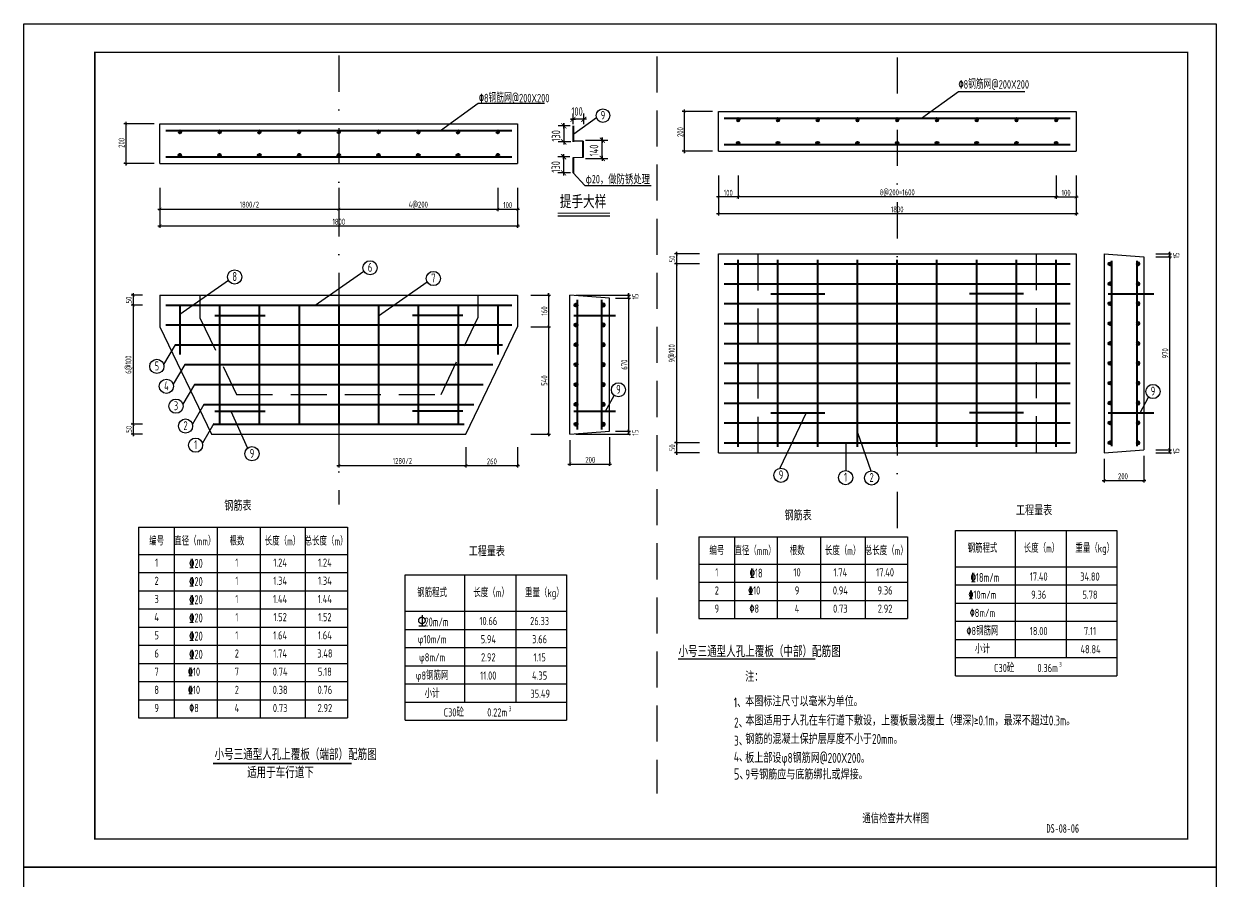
# Model space of a CAD drawing. Extents: x -62 to 831, y 1097 to 1691.
# Drawn here: x -62.2 to 357.8, y 1389.1 to 1691 of the extents above; entities that cross this region are included whole.
import ezdxf
from ezdxf.enums import TextEntityAlignment as Align

# ---------------------------------------------------------------- set-up
doc = ezdxf.new("R2010")
doc.units = 0
doc.linetypes.add('DASHDOT', pattern=[25.4, 12.7, -6.35, 0, -6.35])
doc.linetypes.add('DASHED', pattern=[19.05, 12.7, -6.35])
doc.layers.get('0').update_dxf_attribs({"linetype": 'CONTINUOUS'})
for name, color, linetype in [('TK', 7, 'CONTINUOUS'), ('尺寸标注', 3, 'CONTINUOUS'), ('文字', 3, 'CONTINUOUS'), ('标注', 6, 'CONTINUOUS'), ('标注引线', 3, 'CONTINUOUS'), ('表格', 3, 'CONTINUOUS'), ('轮廓线', 1, 'CONTINUOUS')]:
    doc.layers.add(name, color=color, linetype=linetype)
doc.layers.add('钢筋', color=5, linetype='CONTINUOUS', lineweight=40)
doc.styles.add('HZTXT', font='仿宋_GB2312_0.ttf', dxfattribs={"width": 0.75, "height": 3})
doc.styles.add('JT-TK', font='simfang.ttf', dxfattribs={"width": 0.7, "height": 3})
doc.styles.get("Standard").update_dxf_attribs({"font": 'tssdeng.shx', "width": 0.7, "bigfont": 'tssdchn.shx'})

# ---------------------------------------------------------------- blocks, each defined once
blk = doc.blocks.new('A$C5D0C13F2')
at = {"layer": '钢筋'}
h = blk.add_hatch(color=256, dxfattribs=at)
edge = h.paths.add_edge_path()
edge.add_arc((1.13, 1.13), 1.13, 0, 360)
blk.add_circle((1.13, 1.13), 1.13, dxfattribs=at)
blk = doc.blocks.new('_ARCHTICK')
at = {"color": 0, "linetype": 'ByBlock', "const_width": 0.15}
blk.add_lwpolyline([(-0.5, -0.5), (0.5, 0.5)], dxfattribs=at)
blk = doc.blocks.new('_DIMX')
blk.add_line((-150, 0), (150, 0))
at = {"const_width": 50}
blk.add_lwpolyline([(-150.36, -150.36), (150.36, 150.36)], dxfattribs=at)

msp = doc.modelspace()

# ---------------------------------------------------------------- linework, layer by layer
at = {"linetype": 'DASHDOT'}
for p, q in [((48.789, 1679.758), (48.789, 1521.759)), ((245.482, 1679.117), (245.482, 1508.068))]:
    msp.add_line(p, q, dxfattribs=at)
at = {"layer": 'TK', "linetype": 'Continuous'}
for p, q in [((-62.162, 1690.953), (357.838, 1690.953)), ((-62.162, 1393.953), (-62.162, 1690.953)), ((357.838, 1690.953), (357.838, 1393.953)), ((357.838, 1393.953), (-62.162, 1393.953)), ((-62.162, 1393.953), (357.838, 1393.953)), ((-62.162, 1096.953), (-62.162, 1393.953)), ((357.838, 1393.953), (-62.162, 1393.953)), ((357.838, 1393.953), (357.838, 1096.953))]:
    msp.add_line(p, q, dxfattribs=at)
at = {"layer": 'TK', "linetype": 'Continuous', "const_width": 0.5}
msp.add_lwpolyline([(-37.162, 1403.953), (-37.162, 1680.953), (347.838, 1680.953), (347.838, 1403.953), (-37.162, 1403.953)], dxfattribs=at)
at = {"layer": '尺寸标注', "linetype": 'DASHED'}
for p, q in [((160.786, 1679.502), (160.786, 1419.953)), ((78.113, 1482.692), (78.113, 1479.044)), ((76.98, 1478.981), (79.182, 1478.981))]:
    msp.add_line(p, q, dxfattribs=at)
at = {"layer": '尺寸标注'}
for p, q in [((131.297, 1655.584), (131.297, 1659.338)), ((135.084, 1655.584), (135.084, 1659.338)), ((180.382, 1660.08), (169.737, 1660.08)), ((170.437, 1660.78), (170.437, 1645.38)), ((-16.311, 1655.762), (-26.956, 1655.762)), ((-26.256, 1656.462), (-26.256, 1641.062)), ((130.296, 1655.054), (126.031, 1655.054)), ((128.031, 1654.154), (128.031, 1655.954)), ((128.031, 1655.048), (128.031, 1649.388)), ((130.397, 1657.338), (132.197, 1657.338)), ((135.084, 1657.338), (131.297, 1657.338)), ((135.984, 1657.338), (134.184, 1657.338)), ((141.605, 1649.099), (141.605, 1650.899)), ((130.497, 1649.382), (126.031, 1649.382)), ((128.031, 1650.282), (128.031, 1648.482)), ((135.688, 1649.999), (143.605, 1649.999)), ((141.605, 1643.572), (141.605, 1649.993)), ((130.218, 1644.154), (125.954, 1644.154)), ((127.954, 1643.254), (127.954, 1645.054)), ((127.954, 1644.148), (127.954, 1638.487)), ((135.688, 1643.566), (143.605, 1643.566)), ((141.605, 1644.466), (141.605, 1642.666)), ((180.382, 1646.08), (169.737, 1646.08)), ((-16.311, 1641.762), (-26.956, 1641.762)), ((130.42, 1638.481), (125.954, 1638.481)), ((127.954, 1639.381), (127.954, 1637.581)), ((182.482, 1637.555), (182.482, 1629.285)), ((182.482, 1637.555), (182.482, 1623.418)), ((189.482, 1637.555), (189.482, 1629.285)), ((189.482, 1637.555), (189.482, 1629.285)), ((301.482, 1637.555), (301.482, 1629.285)), ((308.482, 1637.555), (308.482, 1623.418)), ((308.482, 1637.555), (308.482, 1629.285)), ((-14.211, 1633.237), (-14.211, 1624.967)), ((-14.211, 1633.237), (-14.211, 1619.1)), ((48.789, 1633.237), (48.789, 1624.967)), ((104.789, 1633.237), (104.789, 1624.967)), ((111.789, 1633.237), (111.789, 1619.1)), ((111.789, 1633.237), (111.789, 1624.967)), ((190.182, 1629.985), (181.782, 1629.985)), ((302.182, 1629.985), (188.782, 1629.985)), ((300.782, 1629.985), (309.182, 1629.985)), ((-14.911, 1625.667), (49.489, 1625.667)), ((48.089, 1625.667), (105.489, 1625.667)), ((104.089, 1625.667), (112.489, 1625.667)), ((181.782, 1624.118), (309.182, 1624.118)), ((-14.911, 1619.8), (112.489, 1619.8)), ((175.813, 1609.928), (166.996, 1609.928)), ((167.696, 1610.628), (167.696, 1605.728)), ((336.581, 1609.928), (342.107, 1609.928)), ((336.581, 1608.878), (342.107, 1608.878)), ((341.407, 1610.628), (341.407, 1608.878)), ((341.407, 1609.578), (341.407, 1540.278)), ((175.813, 1606.428), (166.996, 1606.428)), ((167.696, 1607.128), (167.696, 1542.728)), ((-23.68, 1596.152), (-23.68, 1591.252)), ((122.663, 1596.152), (122.663, 1583.552)), ((150.866, 1596.152), (150.866, 1594.402)), ((-20.333, 1595.452), (-24.38, 1595.452)), ((-20.333, 1591.952), (-24.38, 1591.952)), ((-23.68, 1592.652), (-23.68, 1549.252)), ((116.46, 1595.452), (123.363, 1595.452)), ((132.244, 1595.452), (151.566, 1595.452)), ((146.244, 1594.402), (151.566, 1594.402)), ((150.866, 1595.102), (150.866, 1546.802)), ((116.46, 1584.252), (123.363, 1584.252)), ((116.46, 1584.252), (123.363, 1584.252)), ((122.663, 1584.952), (122.663, 1545.752)), ((-20.333, 1549.952), (-24.38, 1549.952)), ((-23.68, 1550.652), (-23.68, 1545.752)), ((-20.333, 1546.452), (-24.38, 1546.452)), ((116.46, 1546.452), (123.363, 1546.452)), ((132.244, 1546.452), (151.566, 1546.452)), ((146.244, 1547.502), (151.566, 1547.502)), ((150.866, 1548.202), (150.866, 1546.452)), ((48.789, 1541.94), (48.789, 1534.694)), ((93.589, 1541.94), (93.589, 1534.694)), ((93.589, 1541.94), (93.589, 1534.694)), ((111.789, 1541.94), (111.789, 1534.694)), ((130.144, 1544.352), (130.144, 1535.263)), ((144.144, 1545.402), (144.144, 1535.263)), ((175.813, 1543.428), (166.996, 1543.428)), ((167.696, 1544.128), (167.696, 1539.228)), ((341.407, 1541.678), (341.407, 1539.928)), ((175.813, 1539.928), (166.996, 1539.928)), ((318.411, 1537.828), (318.411, 1529.465)), ((332.411, 1538.878), (332.411, 1529.465)), ((336.581, 1540.978), (342.107, 1540.978)), ((336.581, 1539.928), (342.107, 1539.928)), ((48.089, 1535.394), (94.289, 1535.394)), ((92.889, 1535.394), (112.489, 1535.394)), ((129.444, 1535.963), (144.844, 1535.963)), ((317.711, 1530.165), (333.111, 1530.165))]:
    msp.add_line(p, q, dxfattribs=at)
at = {"layer": '尺寸标注', "const_width": 0.5}
for points in [[(168.32, 1467.334), (216.598, 1467.334)], [(4.52, 1430.514), (53.35, 1430.514)]]:
    msp.add_lwpolyline(points, dxfattribs=at)
at = {"layer": '尺寸标注', "linetype": 'DASHED'}
msp.add_circle((78.05, 1480.868), 1.134, dxfattribs=at)
at = {"layer": '标注'}
for p, q in [((254.078, 1657.741), (267.08, 1667.097)), ((267.08, 1667.097), (290.437, 1667.097)), ((84.644, 1653.423), (97.93, 1662.984)), ((97.93, 1662.984), (121.287, 1662.984)), ((131.583, 1652.245), (139.546, 1657.975)), ((-7.211, 1588.724), (9.883, 1600.676)), ((40.481, 1591.952), (57.574, 1603.904)), ((62.789, 1588.192), (79.883, 1600.144)), ((-8.847, 1577.952), (-12.909, 1571.031)), ((-5.476, 1570.952), (-9.538, 1564.031)), ((-2.106, 1563.952), (-6.168, 1557.031)), ((142.742, 1554.621), (145.769, 1560.121)), ((331.024, 1554.021), (334.051, 1559.521)), ((1.265, 1556.952), (-2.798, 1550.031)), ((10.744, 1554.621), (16.676, 1541.563)), ((213.427, 1554.021), (204.128, 1534.457)), ((4.791, 1550.219), (0.729, 1543.297)), ((231.482, 1547.069), (236.233, 1533.548)), ((227.332, 1543.428), (227.332, 1533.672))]:
    msp.add_line(p, q, dxfattribs=at)
for centre, radius in [((141.827, 1658.654), 2.38), ((59.791, 1605.059), 2.499), ((12.099, 1601.831), 2.499), ((82.099, 1601.299), 2.499), ((-15.308, 1570.329), 2.499), ((-11.937, 1563.329), 2.499), ((147.295, 1562.101), 2.499), ((335.577, 1561.501), 2.499), ((-8.567, 1556.329), 2.499), ((-5.197, 1549.329), 2.499), ((-1.67, 1542.596), 2.499), ((18.203, 1539.584), 2.499), ((204.547, 1531.993), 2.499), ((227.3, 1531.173), 2.499), ((236.462, 1531.059), 2.499)]:
    msp.add_circle(centre, radius, dxfattribs=at)
at = {"layer": '标注引线'}
for p, q in [((135.404, 1634.083), (131.283, 1638.475)), ((135.404, 1634.083), (158.822, 1634.083)), ((144.289, 1623.274), (125.903, 1623.274))]:
    msp.add_line(p, q, dxfattribs=at)
at = {"layer": '标注引线', "const_width": 0.4}
msp.add_lwpolyline([(144.289, 1624.274), (125.903, 1624.274)], dxfattribs=at)
at = {"layer": '表格'}
for p, q in [((-21.753, 1513.739), (-21.753, 1446.539)), ((-21.753, 1513.739), (51.806, 1513.739)), ((-9.184, 1513.739), (-9.184, 1446.539)), ((5.892, 1513.739), (5.892, 1446.539)), ((21.142, 1513.739), (21.142, 1446.539)), ((36.898, 1513.739), (36.898, 1446.539)), ((51.806, 1513.739), (51.806, 1446.539)), ((266.059, 1461.396), (266.059, 1512.596)), ((266.059, 1512.596), (322.885, 1512.596)), ((286.984, 1512.596), (286.984, 1467.796)), ((305.048, 1512.596), (305.048, 1467.796)), ((322.885, 1512.596), (322.885, 1461.396)), ((175.584, 1510.328), (249.142, 1510.328)), ((175.584, 1510.328), (175.584, 1481.528)), ((188.153, 1510.328), (188.153, 1481.528)), ((203.228, 1510.328), (203.228, 1481.528)), ((218.478, 1510.328), (218.478, 1481.528)), ((234.234, 1510.328), (234.234, 1481.528)), ((249.142, 1510.328), (249.142, 1481.528)), ((-21.753, 1504.139), (51.806, 1504.139)), ((175.584, 1500.728), (249.142, 1500.728)), ((266.059, 1499.796), (322.885, 1499.796)), ((-21.753, 1497.739), (51.806, 1497.739)), ((72.186, 1445.732), (72.186, 1496.932)), ((72.186, 1496.932), (129.012, 1496.932)), ((93.111, 1496.932), (93.111, 1452.132)), ((111.175, 1496.932), (111.175, 1452.132)), ((129.012, 1496.932), (129.012, 1445.732)), ((-21.753, 1491.339), (51.806, 1491.339)), ((175.584, 1494.328), (249.142, 1494.328)), ((266.059, 1493.396), (322.885, 1493.396)), ((175.584, 1487.928), (249.142, 1487.928)), ((266.059, 1486.996), (322.885, 1486.996)), ((-21.753, 1484.939), (51.806, 1484.939)), ((72.186, 1484.132), (129.012, 1484.132)), ((-21.753, 1478.539), (51.806, 1478.539)), ((175.584, 1481.528), (249.142, 1481.528)), ((266.059, 1480.596), (322.885, 1480.596)), ((72.186, 1477.732), (129.012, 1477.732)), ((-21.753, 1472.139), (51.806, 1472.139)), ((72.186, 1471.332), (129.012, 1471.332)), ((266.059, 1474.196), (322.885, 1474.196)), ((266.059, 1467.796), (322.885, 1467.796)), ((-21.753, 1465.739), (51.806, 1465.739)), ((72.186, 1464.932), (129.012, 1464.932)), ((-21.753, 1459.339), (51.806, 1459.339)), ((72.186, 1458.532), (129.012, 1458.532)), ((266.059, 1461.396), (322.885, 1461.396)), ((-21.753, 1452.939), (51.806, 1452.939)), ((72.186, 1452.132), (129.012, 1452.132)), ((-21.753, 1446.539), (51.806, 1446.539)), ((72.186, 1445.732), (129.012, 1445.732))]:
    msp.add_line(p, q, dxfattribs=at)
at = {"layer": '轮廓线'}
for p, q in [((182.482, 1660.08), (308.482, 1660.08)), ((182.482, 1646.08), (182.482, 1660.08)), ((308.482, 1660.08), (308.482, 1646.08)), ((-14.211, 1655.762), (111.789, 1655.762)), ((-14.211, 1641.762), (-14.211, 1655.762)), ((111.789, 1655.762), (111.789, 1641.762)), ((182.482, 1646.08), (308.482, 1646.08)), ((-14.211, 1641.762), (111.789, 1641.762)), ((182.482, 1609.928), (308.482, 1609.928)), ((182.482, 1539.928), (182.482, 1609.928)), ((308.482, 1609.928), (308.482, 1539.928)), ((318.411, 1609.928), (318.411, 1539.928)), ((318.411, 1609.928), (332.411, 1608.878)), ((332.411, 1608.878), (332.411, 1540.978)), ((-14.211, 1595.452), (111.789, 1595.452)), ((-14.211, 1595.452), (-14.211, 1584.252)), ((111.789, 1595.452), (111.789, 1584.252)), ((130.144, 1546.452), (130.144, 1595.452)), ((144.144, 1594.402), (130.144, 1595.452)), ((144.144, 1547.502), (144.144, 1594.402)), ((-14.211, 1584.252), (3.989, 1546.452)), ((93.589, 1546.452), (111.789, 1584.252)), ((3.989, 1546.452), (93.589, 1546.452)), ((130.144, 1546.452), (144.144, 1547.502)), ((182.482, 1539.928), (308.482, 1539.928)), ((318.411, 1539.928), (332.411, 1540.978))]:
    msp.add_line(p, q, dxfattribs=at)
at = {"layer": '轮廓线', "linetype": 'DASHED'}
for p, q in [((196.482, 1539.928), (196.482, 1609.928)), ((294.482, 1609.928), (294.482, 1539.928)), ((-0.211, 1595.452), (-0.211, 1587.447)), ((97.789, 1595.452), (97.789, 1587.447)), ((-0.211, 1587.447), (12.787, 1560.452)), ((84.792, 1560.452), (97.789, 1587.447)), ((12.787, 1560.452), (84.792, 1560.452))]:
    msp.add_line(p, q, dxfattribs=at)
at = {"layer": '钢筋'}
for p, q in [((184.582, 1657.741), (306.382, 1657.741)), ((-12.111, 1653.423), (109.689, 1653.423)), ((184.582, 1648.418), (306.382, 1648.418)), ((-12.111, 1644.1), (109.689, 1644.1)), ((184.582, 1606.428), (306.382, 1606.428)), ((189.482, 1542.028), (189.482, 1607.828)), ((203.482, 1542.028), (203.482, 1607.828)), ((217.482, 1542.028), (217.482, 1607.828)), ((231.482, 1542.028), (231.482, 1607.828)), ((245.482, 1542.028), (245.482, 1607.828)), ((259.482, 1542.028), (259.482, 1607.828)), ((273.482, 1542.028), (273.482, 1607.828)), ((287.482, 1542.028), (287.482, 1607.828)), ((301.482, 1542.028), (301.482, 1607.828)), ((320.941, 1607.565), (320.941, 1542.291)), ((329.882, 1607.565), (329.882, 1542.291)), ((184.582, 1599.428), (306.382, 1599.428)), ((-12.111, 1591.952), (109.689, 1591.952)), ((-7.211, 1591.952), (-7.211, 1574.554)), ((6.789, 1591.952), (6.789, 1549.952)), ((20.789, 1591.952), (20.789, 1549.952)), ((34.789, 1591.952), (34.789, 1549.952)), ((48.789, 1591.952), (48.789, 1549.952)), ((62.789, 1591.952), (62.789, 1549.952)), ((76.789, 1591.952), (76.789, 1549.952)), ((90.789, 1591.952), (90.789, 1549.952)), ((104.789, 1591.952), (104.789, 1574.554)), ((132.861, 1548.131), (132.861, 1593.773)), ((141.427, 1548.131), (141.427, 1593.773)), ((184.582, 1592.428), (306.382, 1592.428)), ((200.997, 1595.835), (219.956, 1595.835)), ((289.968, 1595.835), (271.009, 1595.835)), ((319.811, 1595.835), (335.911, 1595.835)), ((5.098, 1588.266), (22.802, 1588.266)), ((92.481, 1588.266), (74.776, 1588.266)), ((131.544, 1588.266), (146.244, 1588.266)), ((-12.111, 1584.952), (109.689, 1584.952)), ((184.582, 1585.428), (306.382, 1585.428)), ((-8.847, 1577.952), (106.425, 1577.952)), ((184.582, 1578.428), (306.382, 1578.428)), ((-5.476, 1570.952), (103.055, 1570.952)), ((184.582, 1571.428), (306.382, 1571.428)), ((-2.106, 1563.952), (99.685, 1563.952)), ((184.582, 1564.428), (306.382, 1564.428)), ((1.265, 1556.952), (96.314, 1556.952)), ((5.098, 1554.621), (22.802, 1554.621)), ((92.481, 1554.621), (74.776, 1554.621)), ((131.544, 1554.621), (146.244, 1554.621)), ((184.582, 1557.428), (306.382, 1557.428)), ((200.997, 1554.021), (219.956, 1554.021)), ((289.968, 1554.021), (271.009, 1554.021)), ((319.811, 1554.021), (335.911, 1554.021)), ((4.635, 1549.952), (92.944, 1549.952)), ((184.582, 1550.428), (306.382, 1550.428)), ((184.582, 1543.428), (306.382, 1543.428))]:
    msp.add_line(p, q, dxfattribs=at)
at = {"layer": '钢筋', "const_width": 0.4}
for points in [[(131.283, 1649.382), (131.283, 1655.085)], [(131.583, 1649.393), (131.583, 1655.097)], [(134.646, 1649.701), (131.283, 1649.701)], [(134.946, 1649.713), (131.583, 1649.713)], [(134.646, 1643.86), (134.646, 1649.701)], [(134.946, 1643.872), (134.946, 1649.713)], [(131.205, 1638.481), (131.205, 1643.86)], [(131.205, 1643.86), (134.646, 1643.86)], [(131.505, 1638.467), (131.505, 1643.872)], [(131.505, 1643.872), (134.946, 1643.872)]]:
    msp.add_lwpolyline(points, dxfattribs=at)

# ---------------------------------------------------------------- block references
at = {"layer": '尺寸标注'}
for name, p, xscale, yscale, zscale, rotation in [('_ARCHTICK', (170.437, 1660.08), 1.05, 1.05, 1.05, 90), ('_ARCHTICK', (-26.256, 1655.762), 1.05, 1.05, 1.05, 90), ('_DIMX', (128.037, 1655.048), 0.005999999993946403, 0.005999999993946403, 0.005999999993946403, 270), ('_DIMX', (131.297, 1657.338), 0.005999999993946403, 0.005999999993946403, 0.005999999993946403, 180), ('_DIMX', (135.084, 1657.338), 0.005999999993946403, 0.005999999993946403, 0.005999999993946403, 180), ('_DIMX', (141.611, 1649.993), 0.005999999993946403, 0.005999999993946403, 0.005999999993946403, 270), ('_DIMX', (128.037, 1649.382), 0.005999999993946403, 0.005999999993946403, 0.005999999993946403, 270), ('_ARCHTICK', (170.437, 1646.08), 1.05, 1.05, 1.05, 270), ('_ARCHTICK', (-26.256, 1641.762), 1.05, 1.05, 1.05, 270), ('_DIMX', (127.96, 1644.148), 0.005999999993946403, 0.005999999993946403, 0.005999999993946403, 270), ('_DIMX', (141.611, 1643.566), 0.005999999993946403, 0.005999999993946403, 0.005999999993946403, 270), ('_DIMX', (127.96, 1638.487), 0.005999999993946403, 0.005999999993946403, 0.005999999993946403, 270), ('_ARCHTICK', (182.482, 1629.985), 1.05, 1.05, 1.05, 180), ('_ARCHTICK', (189.482, 1629.985), 1.05, 1.05, 1.05, 180), ('_ARCHTICK', (301.482, 1629.985), 1.05, 1.05, 1.05, 180), ('_ARCHTICK', (-14.211, 1625.667), 1.05, 1.05, 1.05, 180), ('_ARCHTICK', (48.789, 1625.667), 1.05, 1.05, 1.05, 180), ('_ARCHTICK', (104.789, 1625.667), 1.05, 1.05, 1.05, 180), ('_ARCHTICK', (182.482, 1624.118), 1.05, 1.05, 1.05, 180), ('_ARCHTICK', (-14.211, 1619.8), 1.05, 1.05, 1.05, 180), ('_ARCHTICK', (167.696, 1609.928), 1.050000000000001, 1.050000000000001, 1.050000000000001, 90), ('_ARCHTICK', (341.407, 1609.928), 1.050000000000001, 1.050000000000001, 1.050000000000001, 90), ('_ARCHTICK', (341.407, 1608.878), 1.050000000000001, 1.050000000000001, 1.050000000000001, 90), ('_ARCHTICK', (341.407, 1608.878), 1.05, 1.05, 1.05, 270), ('_ARCHTICK', (167.696, 1606.428), 1.050000000000001, 1.050000000000001, 1.050000000000001, 90), ('_ARCHTICK', (167.696, 1606.428), 1.05, 1.05, 1.05, 270), ('_ARCHTICK', (-23.68, 1595.452), 1.05, 1.05, 1.05, 90), ('_ARCHTICK', (122.663, 1595.452), 1.05, 1.05, 1.05, 90), ('_ARCHTICK', (150.866, 1595.452), 1.05, 1.05, 1.05, 90), ('_ARCHTICK', (-23.68, 1591.952), 1.05, 1.05, 1.05, 270), ('_ARCHTICK', (-23.68, 1591.952), 1.05, 1.05, 1.05, 90), ('_ARCHTICK', (150.866, 1594.402), 1.05, 1.05, 1.05, 90), ('_ARCHTICK', (150.866, 1594.402), 1.05, 1.05, 1.05, 270), ('_ARCHTICK', (122.663, 1584.252), 1.05, 1.05, 1.05, 270), ('_ARCHTICK', (122.663, 1584.252), 1.05, 1.05, 1.05, 90), ('_ARCHTICK', (-23.68, 1549.952), 1.05, 1.05, 1.05, 270), ('_ARCHTICK', (-23.68, 1549.952), 1.05, 1.05, 1.05, 90), ('_ARCHTICK', (-23.68, 1546.452), 1.05, 1.05, 1.05, 270), ('_ARCHTICK', (122.663, 1546.452), 1.05, 1.05, 1.05, 270), ('_ARCHTICK', (150.866, 1547.502), 1.05, 1.05, 1.05, 270), ('_ARCHTICK', (150.866, 1547.502), 1.05, 1.05, 1.05, 90), ('_ARCHTICK', (150.866, 1546.452), 1.05, 1.05, 1.05, 270), ('_ARCHTICK', (167.696, 1543.428), 1.05, 1.05, 1.05, 270), ('_ARCHTICK', (167.696, 1543.428), 1.050000000000001, 1.050000000000001, 1.050000000000001, 90), ('_ARCHTICK', (341.407, 1540.978), 1.05, 1.05, 1.05, 270), ('_ARCHTICK', (341.407, 1540.978), 1.050000000000001, 1.050000000000001, 1.050000000000001, 90), ('_ARCHTICK', (167.696, 1539.928), 1.05, 1.05, 1.05, 270), ('_ARCHTICK', (341.407, 1539.928), 1.05, 1.05, 1.05, 270), ('_ARCHTICK', (48.789, 1535.394), 1.05, 1.05, 1.05, 180), ('_ARCHTICK', (93.589, 1535.394), 1.05, 1.05, 1.05, 180), ('_ARCHTICK', (130.144, 1535.963), 1.05, 1.05, 1.05, 180), ('_ARCHTICK', (318.411, 1530.165), 1.05, 1.05, 1.05, 180)]:
    msp.add_blockref(name, p, dxfattribs=dict(at, xscale=xscale, yscale=yscale, zscale=zscale, rotation=rotation))
at = {"layer": '尺寸标注', "xscale": 1.05, "yscale": 1.05, "zscale": 1.05}
for p in [(189.482, 1629.985), (301.482, 1629.985), (308.482, 1629.985), (48.789, 1625.667), (104.789, 1625.667), (111.789, 1625.667), (308.482, 1624.118), (111.789, 1619.8), (93.589, 1535.394), (111.789, 1535.394), (144.144, 1535.963), (332.411, 1530.165)]:
    msp.add_blockref('_ARCHTICK', p, dxfattribs=at)
at = {"layer": '表格', "xscale": -0.4666666666666666, "yscale": 0.466666666666697, "zscale": 0.4666666666666666, "rotation": 180}
for p in [(188.956, 1657.752), (202.956, 1657.752), (216.956, 1657.752), (230.956, 1657.752), (244.956, 1657.752), (258.956, 1657.752), (272.956, 1657.752), (286.956, 1657.752), (300.956, 1657.752), (-7.736, 1653.434), (6.264, 1653.434), (20.264, 1653.434), (34.264, 1653.434), (48.264, 1653.434), (62.264, 1653.434), (76.264, 1653.434), (90.264, 1653.434), (104.264, 1653.434)]:
    msp.add_blockref('A$C5D0C13F2', p, dxfattribs=at)
at = {"layer": '表格', "zscale": 0.4666666666666666}
for p, xscale, yscale in [((188.956, 1648.408), 0.4666666666666666, 0.4666666666666666), ((202.956, 1648.408), 0.4666666666666666, 0.4666666666666666), ((216.956, 1648.408), 0.4666666666666666, 0.4666666666666666), ((230.956, 1648.408), 0.4666666666666666, 0.4666666666666666), ((244.956, 1648.408), 0.4666666666666666, 0.4666666666666666), ((258.956, 1648.408), 0.4666666666666666, 0.4666666666666666), ((272.956, 1648.408), 0.4666666666666666, 0.4666666666666666), ((286.956, 1648.408), 0.4666666666666666, 0.4666666666666666), ((300.956, 1648.408), 0.4666666666666666, 0.4666666666666666), ((-7.736, 1644.09), 0.4666666666666666, 0.4666666666666666), ((6.264, 1644.09), 0.4666666666666666, 0.4666666666666666), ((20.264, 1644.09), 0.4666666666666666, 0.4666666666666666), ((34.264, 1644.09), 0.4666666666666666, 0.4666666666666666), ((48.264, 1644.09), 0.4666666666666666, 0.4666666666666666), ((62.264, 1644.09), 0.4666666666666666, 0.4666666666666666), ((76.264, 1644.09), 0.4666666666666666, 0.4666666666666666), ((90.264, 1644.09), 0.4666666666666666, 0.4666666666666666), ((104.264, 1644.09), 0.4666666666666666, 0.4666666666666666), ((319.937, 1605.902), 0.4666666666666666, 0.4666666666666666), ((330.885, 1605.902), -0.466666666666697, 0.4666666666666668), ((319.937, 1598.902), 0.4666666666666666, 0.4666666666666666), ((330.885, 1598.902), -0.466666666666697, 0.4666666666666668), ((131.798, 1591.426), 0.4666666666666666, 0.4666666666666666), ((142.49, 1591.426), -0.4666666666666401, 0.4666666666666666), ((319.937, 1591.902), 0.4666666666666666, 0.4666666666666666), ((330.885, 1591.902), -0.466666666666697, 0.4666666666666668), ((131.798, 1584.426), 0.4666666666666666, 0.4666666666666666), ((142.49, 1584.426), -0.4666666666666401, 0.4666666666666666), ((319.937, 1584.902), 0.4666666666666666, 0.4666666666666666), ((330.885, 1584.902), -0.466666666666697, 0.4666666666666668), ((131.798, 1577.426), 0.4666666666666666, 0.4666666666666666), ((142.49, 1577.426), -0.4666666666666401, 0.4666666666666666), ((319.937, 1577.902), 0.4666666666666666, 0.4666666666666666), ((330.885, 1577.902), -0.466666666666697, 0.4666666666666668), ((131.798, 1570.426), 0.4666666666666666, 0.4666666666666666), ((142.49, 1570.426), -0.4666666666666401, 0.4666666666666666), ((319.937, 1570.902), 0.4666666666666666, 0.4666666666666666), ((330.885, 1570.902), -0.466666666666697, 0.4666666666666668), ((131.798, 1563.426), 0.4666666666666666, 0.4666666666666666), ((142.49, 1563.426), -0.4666666666666401, 0.4666666666666666), ((319.937, 1563.902), 0.4666666666666666, 0.4666666666666666), ((330.885, 1563.902), -0.466666666666697, 0.4666666666666668), ((131.798, 1556.426), 0.4666666666666666, 0.4666666666666666), ((142.49, 1556.426), -0.4666666666666401, 0.4666666666666666), ((319.937, 1556.902), 0.4666666666666666, 0.4666666666666666), ((330.885, 1556.902), -0.466666666666697, 0.4666666666666668), ((131.798, 1549.426), 0.4666666666666666, 0.4666666666666666), ((142.49, 1549.426), -0.4666666666666401, 0.4666666666666666), ((319.937, 1549.902), 0.4666666666666666, 0.4666666666666666), ((330.885, 1549.902), -0.466666666666697, 0.4666666666666668), ((319.937, 1542.902), 0.4666666666666666, 0.4666666666666666), ((330.885, 1542.902), -0.466666666666697, 0.4666666666666668)]:
    msp.add_blockref('A$C5D0C13F2', p, dxfattribs=dict(at, xscale=xscale, yscale=yscale))

# ---------------------------------------------------------------- texts
at = {"layer": 'TK', "color": 0, "style": 'JT-TK', "width": 0.7}
for s, p in [('通信检查井大样图', (244.971, 1411.393)), ('DS-08-06', (303.806, 1407.648))]:
    msp.add_text(s, height=3, dxfattribs=at).set_placement(p, align=Align.MIDDLE)
at = {"layer": '尺寸标注', "width": 0.7}
for s, height, p in [('100', 3, (130.714, 1658.588)), ('小号三通型人孔上覆板（中部）配筋图', 4, (168.443, 1467.971)), ('注：', 3.5, (191.933, 1459.293)), ('1、', 3.5, (187.93, 1450.254)), ('本图标注尺寸以毫米为单位。', 3.5, (191.933, 1450.654)), ('2、', 3.5, (188.026, 1443.152)), ('本图适用于人孔在车行道下敷设，上覆板最浅覆土（埋深)≥0.1m，最深不超过0.3m。', 3.5, (192.028, 1443.893)), ('钢筋的混凝土保护层厚度不小于20mm。', 3.5, (192.012, 1437.385)), ('3、', 3.5, (188.01, 1436.774)), ('小号三通型人孔上覆板（端部）配筋图', 4, (5.007, 1431.697)), ('4、', 3.5, (187.951, 1431.123)), ('板上部设φ8钢筋网@200X200。', 3.5, (191.954, 1430.727)), ('适用于车行道下', 4, (16.497, 1425.342)), ('5、', 4, (187.951, 1424.792)), ('9号钢筋应与底筋绑扎或焊接。', 3.5, (191.954, 1424.897))]:
    msp.add_text(s, height=height, dxfattribs=at).set_placement(p)
at = {"layer": '尺寸标注', "width": 0.75}
for s, p in [('130', (126.781, 1649.476)), ('140', (140.176, 1644.292)), ('130', (126.704, 1638.575))]:
    msp.add_text(s, height=3, rotation=90, dxfattribs=at).set_placement(p)
at = {"layer": '尺寸标注', "width": 0.7}
for s, p in [('钢筋表', (13.237, 1519.509)), ('工程量表', (293.705, 1517.856)), ('钢筋表', (210.573, 1516.098)), ('工程量表', (100.915, 1503.473))]:
    msp.add_text(s, height=3.5, dxfattribs=at).set_placement(p, align=Align.CENTER)
at = {"layer": '尺寸标注', "char_height": 2.1, "attachment_point": 5, "rotation": 90}
for s, insert in [('200', (169.093, 1652.839)), ('200', (-27.743, 1649.054)), ('\\A1;50', (166.208, 1608.178)), ('\\A1;15', (343.813, 1609.403)), ('\\A1;50', (-25.167, 1593.702)), ('\\A1;15', (153.273, 1594.927)), ('\\A1;160', (121.176, 1589.852)), ('\\A1;9@100', (166.208, 1574.928)), ('\\A1;970', (339.919, 1574.928)), ('\\A1;6@100', (-25.167, 1570.952)), ('\\A1;670', (149.379, 1570.952)), ('\\A1;540', (121.176, 1565.352)), ('\\A1;50', (-25.167, 1548.202)), ('\\A1;15', (153.273, 1546.977)), ('\\A1;50', (166.208, 1541.678)), ('\\A1;15', (343.813, 1540.453))]:
    msp.add_mtext(s, dxfattribs=dict(at, insert=insert))
at = {"layer": '尺寸标注', "char_height": 2.1, "attachment_point": 5}
for s, insert in [('\\A1;100', (185.982, 1631.472)), ('\\A1;8@200=1600', (245.482, 1631.472)), ('\\A1;100', (304.982, 1631.472)), ('\\A1;1800/2', (17.289, 1627.313)), ('\\A1;4@200', (76.789, 1627.154)), ('\\A1;100', (108.289, 1627.154)), ('\\A1;1800', (245.482, 1625.606)), ('\\A1;1800', (48.789, 1621.288)), ('\\A1;1280/2', (71.189, 1537.04)), ('\\A1;260', (102.689, 1536.881)), ('200', (137.384, 1537.45)), ('200', (325.015, 1531.652))]:
    msp.add_mtext(s, dxfattribs=dict(at, insert=insert))
at = {"layer": '文字', "style": 'HZTXT'}
for s, height, width, p in [('φ20，做防锈处理', 3, 0.7, (135.739, 1634.806)), ('提手大样', 4, 0.75, (126.638, 1626.462))]:
    msp.add_text(s, height=height, dxfattribs=dict(at, width=width)).set_placement(p)
at = {"layer": '标注', "width": 0.7}
for p in [(267.077, 1668.132), (98.136, 1663.317)]:
    msp.add_text('%%1308钢筋网@200X200', height=3, dxfattribs=at).set_placement(p)
for s, height, p in [('9', 3, (141.831, 1657.301)), ('6', 3.15, (59.794, 1603.638)), ('8', 3.15, (12.103, 1600.411)), ('7', 3.15, (82.103, 1599.878)), ('5', 3.15, (-15.304, 1568.909)), ('4', 3.15, (-11.933, 1561.909)), ('9', 3.15, (147.299, 1560.68)), ('9', 3.15, (335.581, 1560.08)), ('3', 3.15, (-8.563, 1554.909)), ('2', 3.15, (-5.193, 1547.909)), ('1', 3.15, (-1.666, 1541.176)), ('9', 3.15, (18.206, 1538.164)), ('9', 3.15, (204.551, 1530.572)), ('1', 3.15, (227.304, 1529.753)), ('2', 3.15, (236.466, 1529.639))]:
    msp.add_text(s, height=height, dxfattribs=at).set_placement(p, align=Align.CENTER)
at = {"layer": '表格', "width": 0.7}
for s, height, p in [('编号', 2.88, (-15.39, 1507.314)), ('直径（mm）', 2.88, (-1.917, 1507.314)), ('根数', 2.88, (12.92, 1507.314)), ('长度（m）', 2.88, (28.943, 1507.314)), ('总长度（m）', 2.88, (44.309, 1507.314)), ('钢筋程式', 2.88, (275.526, 1504.798)), ('长度（m）', 2.88, (296.308, 1504.798)), ('重量（kg）', 2.88, (315.067, 1504.798)), ('编号', 2.88, (181.947, 1503.902)), ('直径（mm）', 2.88, (195.419, 1503.902)), ('根数', 2.88, (210.256, 1503.902)), ('长度（m）', 2.88, (226.28, 1503.902)), ('总长度（m）', 2.88, (241.646, 1503.902)), ('1', 2.88, (-15.39, 1499.802)), ('%%13220', 3.15, (-1.553, 1499.396)), ('1', 2.88, (12.869, 1499.802)), ('1.24', 2.88, (28.119, 1499.802)), ('1.24', 2.88, (43.875, 1499.802)), ('2', 2.88, (-15.39, 1493.402)), ('%%13220', 3.15, (-1.553, 1492.996)), ('1', 2.88, (12.869, 1493.402)), ('1.34', 2.88, (28.119, 1493.402)), ('1.34', 2.88, (43.875, 1493.402)), ('1', 2.88, (181.947, 1496.391)), ('%%13218', 3.15, (195.784, 1495.984)), ('10', 2.88, (210.205, 1496.391)), ('1.74', 2.88, (225.455, 1496.391)), ('17.40', 2.88, (241.211, 1496.391)), ('%%13218m/m', 3.15, (276.413, 1494.438)), ('17.40', 2.88, (295.327, 1494.897)), ('34.80', 2.88, (313.39, 1494.897)), ('钢筋程式', 2.88, (81.653, 1489.134)), ('长度（m）', 2.88, (102.435, 1489.134)), ('重量（kg）', 2.88, (121.194, 1489.134)), ('2', 2.88, (181.947, 1489.991)), ('%%13210', 2.88, (195.13, 1489.991)), ('9', 2.88, (210.205, 1489.991)), ('0.94', 2.88, (225.455, 1489.991)), ('9.36', 2.88, (241.211, 1489.991)), ('%%13210m/m', 2.88, (275.526, 1488.497)), ('9.36', 2.88, (295.327, 1488.497)), ('5.78', 2.88, (313.39, 1488.497)), ('3', 2.88, (-15.39, 1487.002)), ('%%13220', 3.15, (-1.553, 1486.596)), ('1', 2.88, (12.869, 1487.002)), ('1.44', 2.88, (28.119, 1487.002)), ('1.44', 2.88, (43.875, 1487.002)), ('4', 2.88, (-15.39, 1480.602)), ('%%13220', 3.15, (-1.553, 1480.196)), ('1', 2.88, (12.869, 1480.602)), ('1.52', 2.88, (28.119, 1480.602)), ('1.52', 2.88, (43.875, 1480.602)), ('9', 2.88, (181.947, 1483.591)), ('%%1308', 2.88, (195.13, 1483.591)), ('4', 2.88, (210.205, 1483.591)), ('0.73', 2.88, (225.455, 1483.591)), ('2.92', 2.88, (241.211, 1483.591)), ('%%1308m/m', 2.88, (275.526, 1482.097)), (' 20m/m', 3.15, (82.54, 1478.774)), ('10.66', 2.88, (101.454, 1479.233)), ('26.33', 2.88, (119.517, 1479.233)), ('%%1308钢筋网', 2.88, (275.526, 1475.697)), ('18.00', 2.88, (295.327, 1475.697)), ('7.11', 2.88, (313.39, 1475.697)), ('5', 2.88, (-15.39, 1474.202)), ('%%13220', 3.15, (-1.553, 1473.796)), ('1', 2.88, (12.869, 1474.202)), ('1.64', 2.88, (28.119, 1474.202)), ('1.64', 2.88, (43.875, 1474.202)), ('φ10m/m', 2.88, (81.653, 1472.833)), ('5.94', 2.88, (101.454, 1472.833)), ('3.66', 2.88, (119.517, 1472.833)), ('6', 2.88, (-15.39, 1467.802)), ('%%13220', 3.15, (-1.553, 1467.396)), ('2', 2.88, (12.869, 1467.802)), ('1.74', 2.88, (28.119, 1467.802)), ('3.48', 2.88, (43.875, 1467.802)), ('小计', 2.88, (275.526, 1469.297)), ('48.84', 2.88, (313.593, 1469.297)), ('φ8m/m', 2.88, (81.653, 1466.433)), ('2.92', 2.88, (101.454, 1466.433)), ('1.15', 2.88, (119.517, 1466.433)), ('C30砼', 2.88, (283.174, 1462.706)), ('3', 1.728, (302.975, 1464.568)), ('7', 2.88, (-15.39, 1461.402)), ('%%13210', 2.88, (-2.207, 1461.402)), ('7', 2.88, (12.869, 1461.402)), ('0.74', 2.88, (28.119, 1461.402)), ('5.18', 2.88, (43.875, 1461.402)), ('φ8钢筋网', 2.88, (81.653, 1460.033)), ('11.00', 2.88, (101.454, 1460.033)), ('4.35', 2.88, (119.517, 1460.033)), ('0.36m', 2.88, (298.468, 1462.706)), ('8', 2.88, (-15.39, 1455.002)), ('%%13210', 2.88, (-2.207, 1455.002)), ('2', 2.88, (12.869, 1455.002)), ('0.38', 2.88, (28.119, 1455.002)), ('0.76', 2.88, (43.875, 1455.002)), ('小计', 2.88, (81.653, 1453.633)), ('35.49', 2.88, (119.72, 1453.633)), ('9', 2.88, (-15.39, 1448.602)), ('%%1308', 2.88, (-2.207, 1448.602)), ('4', 2.88, (12.869, 1448.602)), ('0.73', 2.88, (28.119, 1448.602)), ('2.92', 2.88, (43.875, 1448.602)), ('C30砼', 2.88, (89.301, 1447.042)), ('0.22m', 2.88, (104.595, 1447.042)), ('3', 1.728, (109.102, 1448.904))]:
    msp.add_text(s, height=height, dxfattribs=at).set_placement(p, align=Align.CENTER)

doc.saveas('drawing.dxf')
